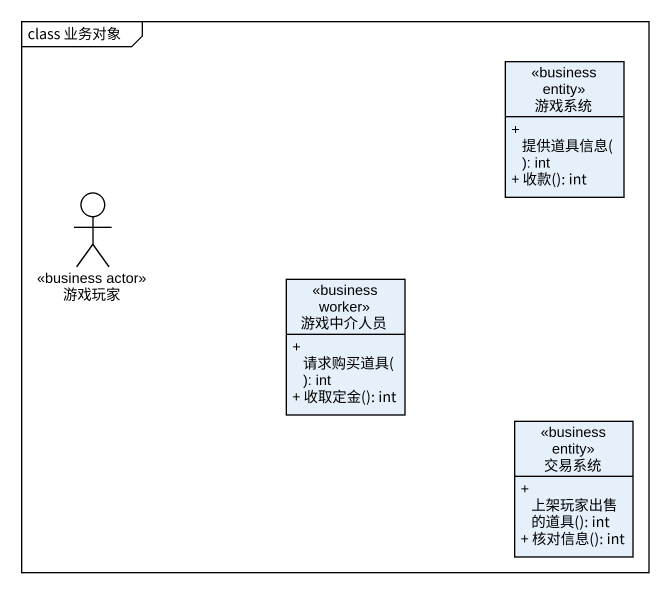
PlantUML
@startuml
mainframe class 业务对象
allowmixing
hide circle
hide empty members
skinparam classAttributeIconSize 0
class 游戏系统 <<business entity>> {
  + 提供道具信息(): int
  + 收款(): int
}
actor 游戏玩家 <<business actor>>
class 游戏中介人员 <<business worker>> {
  + 请求购买道具(): int
  + 收取定金(): int
}
class 交易系统 <<business entity>> {
  + 上架玩家出售的道具(): int
  + 核对信息(): int
}
@enduml
